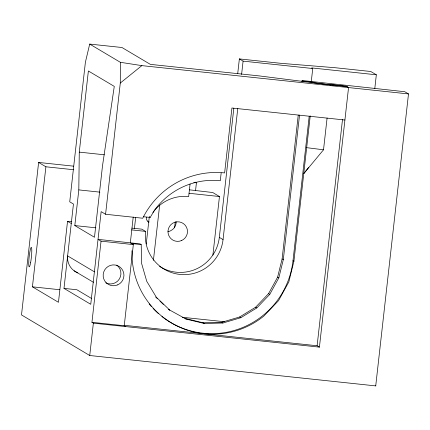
<?xml version="1.0" encoding="UTF-8"?>
<svg xmlns="http://www.w3.org/2000/svg" width="430" height="430" viewBox="0 0 430 430"><rect width="100%" height="100%" fill="white"/><g stroke="black" fill="none" stroke-linecap="round" stroke-linejoin="round"><path stroke-width="0.64" d="M105.576 214.258L120.298 83.033L120.352 62.302L89.698 44.08L85.387 62.285L69.73 201.821L73.449 204.035L63.989 288.385L90.751 304.3L101.147 211.635L105.576 214.258L142.733 218.241A81.743 81.093 -59.3 0 1 224.621 172.924L231.921 108.011L344.914 120.008M78.814 189.899L79.27 152.123L88.376 70.982L114.278 86.387L102.49 165.926L94.482 237.269L74.809 225.573L78.814 189.899L99.894 192.14M73.681 166.168L38.619 162.449L21.5 314.927L89.73 355.508L375.868 385.92M71.525 221.708L67.542 221.289L58.459 302.301L32.427 286.826L45.897 166.786L38.619 162.449M89.698 44.08L121.975 47.504L150.339 64.366L259.688 75.965L333.148 85.253L332.535 84.887L346.956 86.618L348.553 87.564L319.42 347.128L93.364 323.156L91.945 322.317L101.045 241.165L98.035 239.376L140.013 243.869L141.217 244.584L141.567 263.31L146.732 281.279L156.364 297.259L169.807 310.164L168.603 309.444L186.142 319.108L204.255 323.494L222.917 323.011L240.854 317.695L256.839 307.912L269.793 294.33L278.817 277.866L283.311 259.65L299.522 115.159M89.73 355.508L93.364 323.156M133.219 217.042L130.328 242.837L133.338 244.589L124.238 325.741L125.657 326.585M134.38 228.868L135.654 217.548M146.7 217.193L146.42 219.676L148.947 222.579M146.238 243.993L149.307 216.65M153.408 260.37L159.67 205.024M174.569 227.835L175.241 221.848M190.076 183.975L188.662 196.553A39.232 38.915 -59.3 0 0 152.919 212.463M195.548 190.608L196.419 182.82L195.274 182.137M212.888 255.114L219.461 196.521L212.726 192.516L189.377 189.823M159.508 266.369A39.232 38.915 -59.3 0 0 219.327 237.381L233.834 108.193M237.72 73.568L239.365 58.915L281.344 63.366L335.035 67.709L370.751 71.498L376.336 74.793L374.767 88.795M131.876 228.11L141.819 229.163L145.544 231.378A39.232 38.915 -59.3 0 0 179.928 274.421A39.232 38.915 -59.3 0 0 223.052 239.596L237.779 108.408M241.595 74.449L243.09 61.13L239.365 58.915M186.142 319.108L184.938 318.394L203.051 322.774L221.713 322.296L239.65 316.98L255.635 307.197L268.583 293.615L277.613 277.151L282.107 258.935L298.243 115.106M301.978 81.813L302.129 80.485L404.781 91.719L408.5 93.933L375.734 385.834M311.32 81.195L312.744 68.52L311.75 67.935L376.336 74.793M161.922 316.485A81.727 81.076 -59.3 0 0 243.541 327.165A81.727 81.076 -59.3 0 0 293.002 260.677L309.213 116.186M131.978 250.738A81.727 81.076 -59.3 0 0 176.816 325.854A81.727 81.076 -59.3 0 0 263.843 316.071L278.554 300.635L288.815 281.929L293.921 261.225L310.229 115.88M308.724 167.291L303.752 173.618L323.521 149.796L327.09 118.013M319.42 347.128L317.12 345.758L342.506 119.492M221.176 172.957L220.267 180.74A71.923 71.348 -59.3 0 0 154.736 209.904L150.177 217.424L143.507 216.742M120.298 83.033L141.857 65.623L408.5 93.933M193.806 182.562L196.419 182.82M182.325 317.275L224.342 321.704M243.09 61.13L312.744 68.52M79.27 152.123L104.307 154.778M45.897 166.786L73.788 169.743M189.071 193.296L219.461 196.521M147.764 221.369L149 221.498M131.618 229.9L145.544 231.378M74.809 225.573L95.89 227.809M131.526 243.557L141.217 244.584M101.045 241.165L133.338 244.589M63.989 288.385L76.906 289.755L91.708 298.56M32.427 286.826L59.657 289.712M124.017 325.284L317.12 345.758M91.945 322.317L124.238 325.741M306.665 147.662L323.521 149.796M120.352 62.302L141.857 65.623M149.377 216.946L150.177 217.424M348.547 87.569L346.247 86.199L330.095 84.49L330.804 84.909L313.943 82.775L313.024 82.227L303.333 81.2L302.129 80.485M293.002 260.677L293.921 261.225M282.107 258.935L283.311 259.65M219.327 237.381L223.052 239.596M277.613 277.151L278.817 277.866M268.583 293.615L269.793 294.33M255.635 307.197L256.839 307.912M239.65 316.98L240.854 317.695M67.542 221.289L71.267 223.498M221.713 322.296L222.917 323.011M203.051 322.774L204.255 323.494M203.164 333.223L204.089 333.771M94.396 271.819L67.634 255.904A16.345 16.216 -59.3 0 0 77.841 272.84M74.132 270.809L93.493 282.322M155.638 297.006L157.557 298.845M159.96 301.15L163.319 304.375M116.713 265.084A10.46 10.379 -59.3 0 1 119.368 278.989A10.46 10.379 -59.3 0 1 105.753 282.833M158.347 313.513A81.727 81.076 -59.3 0 1 153.08 308.412M151.29 306.45A81.727 81.076 -59.3 0 1 149.156 303.929M176.171 221.735A9.809 9.729 -59.3 0 1 172.505 229.593L170.323 230.926A9.809 9.729 -59.3 0 1 167.877 231.652M30.632 262.526A9.809 1.123 -83.9 0 0 31.352 247.379A9.809 1.123 -83.9 0 0 28.794 261.429A9.809 1.123 -83.9 0 0 30.632 262.526M181.637 240.531A9.809 9.729 -59.3 0 0 183.529 223.67A9.809 9.729 -59.3 0 0 168.049 230.561A9.809 9.729 -59.3 0 0 181.637 240.531M117.712 284.859A10.46 10.379 -59.3 0 0 119.728 266.88A10.46 10.379 -59.3 0 0 103.221 274.227A10.46 10.379 -59.3 0 0 117.712 284.859"/></g></svg>
